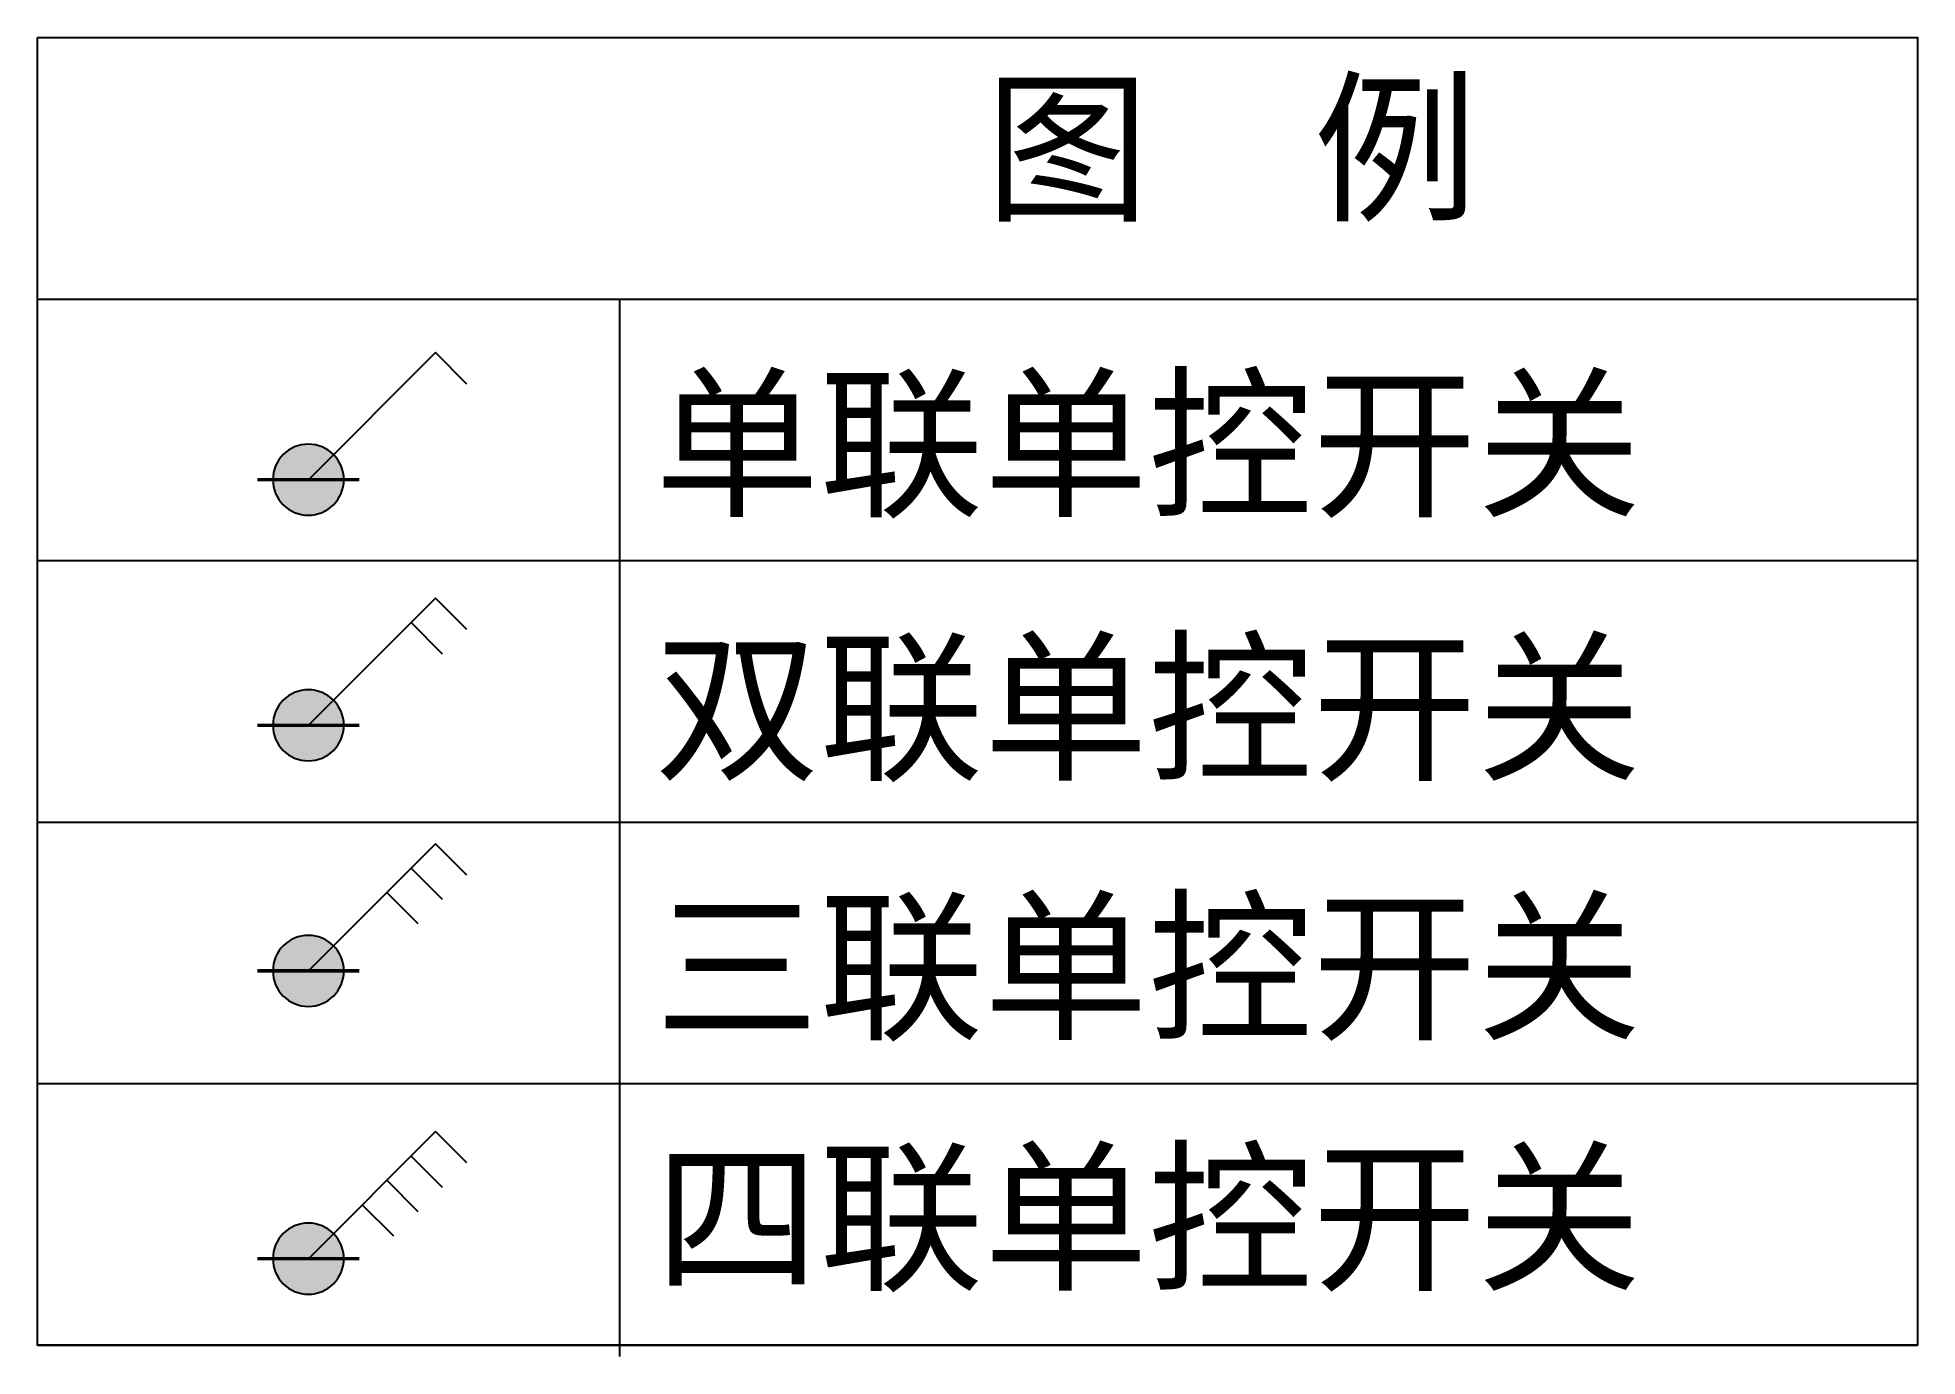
# Model space of a CAD drawing. Header units: millimetres. Extents: x 5896.5 to 5961.3, y -367.2 to -321.8.
import ezdxf

# ---------------------------------------------------------------- set-up
doc = ezdxf.new("R2010")
doc.units = ezdxf.units.MM
doc.header["$LTSCALE"] = 10
for name, color, linetype in [('5-开关', 7, 'Continuous'), ('W-图框', 251, 'Continuous'), ('W-文字', 35, 'Continuous')]:
    doc.layers.add(name, color=color, linetype=linetype)
doc.styles.get("Standard").update_dxf_attribs({"font": 'gbenor.shx', "bigfont": 'gbcbig.shx'})

# ---------------------------------------------------------------- blocks, each defined once
blk = doc.blocks.new('王沧单联单控')
h = blk.add_hatch(color=250)
h.dxf.hatch_style = 1
edge = h.paths.add_edge_path()
edge.add_ellipse((43, 0), major_axis=(-21.2, 21.2), ratio=1, start_angle=0, end_angle=360)
for p, q in [((150.2, 107.2), (43, 0)), ((176.6, 80.7), (150.2, 107.2))]:
    blk.add_line(p, q)
at = {"const_width": 3}
blk.add_lwpolyline([(0, 0), (86, 0)], dxfattribs=at)
blk.add_ellipse((43, 0), major_axis=(-21.2, 21.2), ratio=1, start_param=3.926991, end_param=10.210176)
blk = doc.blocks.new('*U38')
at = {"layer": '5-开关', "color": 1}
blk.add_blockref('王沧单联单控', (-43, 0), dxfattribs=at)
blk = doc.blocks.new('王沧双联单控')
h = blk.add_hatch(color=250)
h.dxf.hatch_style = 1
edge = h.paths.add_edge_path()
edge.add_ellipse((43, 0), major_axis=(-21.2, 21.2), ratio=1, start_angle=0, end_angle=360)
for p, q in [((150.2, 107.2), (43, 0)), ((176.6, 80.7), (150.2, 107.2)), ((156.1, 60.1), (129.6, 86.6))]:
    blk.add_line(p, q)
at = {"const_width": 3}
blk.add_lwpolyline([(0, 0), (86, 0)], dxfattribs=at)
blk.add_ellipse((43, 0), major_axis=(-21.2, 21.2), ratio=1, start_param=3.926991, end_param=10.210176)
blk = doc.blocks.new('*U37')
at = {"layer": '5-开关', "color": 1}
blk.add_blockref('王沧双联单控', (-43, 0), dxfattribs=at)
blk = doc.blocks.new('王沧三联单控')
h = blk.add_hatch(color=250)
h.dxf.hatch_style = 1
edge = h.paths.add_edge_path()
edge.add_ellipse((43, 0), major_axis=(-21.2, 21.2), ratio=1, start_angle=0, end_angle=360)
for p, q in [((150.2, 107.2), (43, 0)), ((176.6, 80.7), (150.2, 107.2)), ((156.1, 60.1), (129.6, 86.6)), ((135.6, 39.6), (109.1, 66.1))]:
    blk.add_line(p, q)
at = {"const_width": 3}
blk.add_lwpolyline([(0, 0), (86, 0)], dxfattribs=at)
blk.add_ellipse((43, 0), major_axis=(-21.2, 21.2), ratio=1, start_param=3.926991, end_param=10.210176)
blk = doc.blocks.new('*U39')
at = {"layer": '5-开关', "color": 1}
blk.add_blockref('王沧三联单控', (-43, 0), dxfattribs=at)
blk = doc.blocks.new('王沧四联单控')
h = blk.add_hatch(color=250)
h.dxf.hatch_style = 1
edge = h.paths.add_edge_path()
edge.add_ellipse((43, 0), major_axis=(-21.2, 21.2), ratio=1, start_angle=0, end_angle=360)
for p, q in [((150.2, 107.2), (43, 0)), ((176.6, 80.7), (150.2, 107.2)), ((156.1, 60.1), (129.6, 86.6)), ((135.6, 39.6), (109.1, 66.1)), ((115, 19), (88.5, 45.5))]:
    blk.add_line(p, q)
at = {"const_width": 3}
blk.add_lwpolyline([(0, 0), (86, 0)], dxfattribs=at)
blk.add_ellipse((43, 0), major_axis=(-21.2, 21.2), ratio=1, start_param=3.926991, end_param=10.210176)
blk = doc.blocks.new('*U40')
at = {"layer": '5-开关', "color": 1}
blk.add_blockref('王沧四联单控', (-43, 0), dxfattribs=at)

msp = doc.modelspace()

# ---------------------------------------------------------------- linework, layer by layer
at = {"layer": 'W-图框', "color": 40}
for p, q in [((5896.492, -321.756), (5961.281, -321.756)), ((5961.281, -321.756), (5961.281, -366.803)), ((5896.492, -330.765), (5961.281, -330.765)), ((5916.564, -367.195), (5916.564, -330.765)), ((5896.492, -339.774), (5961.281, -339.774)), ((5896.492, -348.784), (5961.281, -348.784)), ((5896.492, -348.784), (5961.281, -348.784)), ((5896.492, -348.784), (5961.281, -348.784)), ((5896.492, -357.793), (5961.281, -357.793)), ((5896.492, -357.793), (5961.281, -357.793))]:
    msp.add_line(p, q, dxfattribs=at)
at = {"layer": 'W-图框', "color": 146}
msp.add_line((5896.492, -366.803), (5961.281, -366.803), dxfattribs=at)
at = {"layer": 'W-图框', "color": 40}
msp.add_lwpolyline([(5896.492, -321.756), (5961.281, -321.756), (5961.281, -366.803), (5896.492, -366.803)], close=True, dxfattribs=at)

# ---------------------------------------------------------------- block references
at = {"layer": '5-开关', "xscale": 0.04084895100185471, "yscale": 0.04084895100185471, "zscale": 0.04084895100185471}
for name, p in [('*U38', (5905.825, -336.988)), ('*U37', (5905.825, -345.45)), ('*U39', (5905.825, -353.912)), ('*U40', (5905.825, -363.828))]:
    msp.add_blockref(name, p, dxfattribs=at)

# ---------------------------------------------------------------- texts
at = {"layer": 'W-文字', "char_height": 4.15394, "attachment_point": 1}
for s, width, insert in [('{\\fSimSun|b0|i0|c134|p2;图  例}', 31.24589, (5929.15, -323.487, 0)), ('{\\fSimSun|b0|i0|c134|p2;单联单控开关}', 56.15532, (5917.767, -333.677, 0)), ('{\\fSimSun|b0|i0|c134|p2;双联单控开关}', 56.15532, (5917.767, -342.761, 0)), ('{\\fSimSun|b0|i0|c134|p2;三联单控开关}', 56.15532, (5917.767, -351.696, 0)), ('{\\fSimSun|b0|i0|c134|p2;四联单控开关}', 56.15532, (5917.767, -360.334, 0))]:
    msp.add_mtext_dynamic_manual_height_columns(s, width=width, gutter_width=17.308, heights=[0], dxfattribs=dict(at, insert=insert))

doc.saveas('drawing.dxf')
